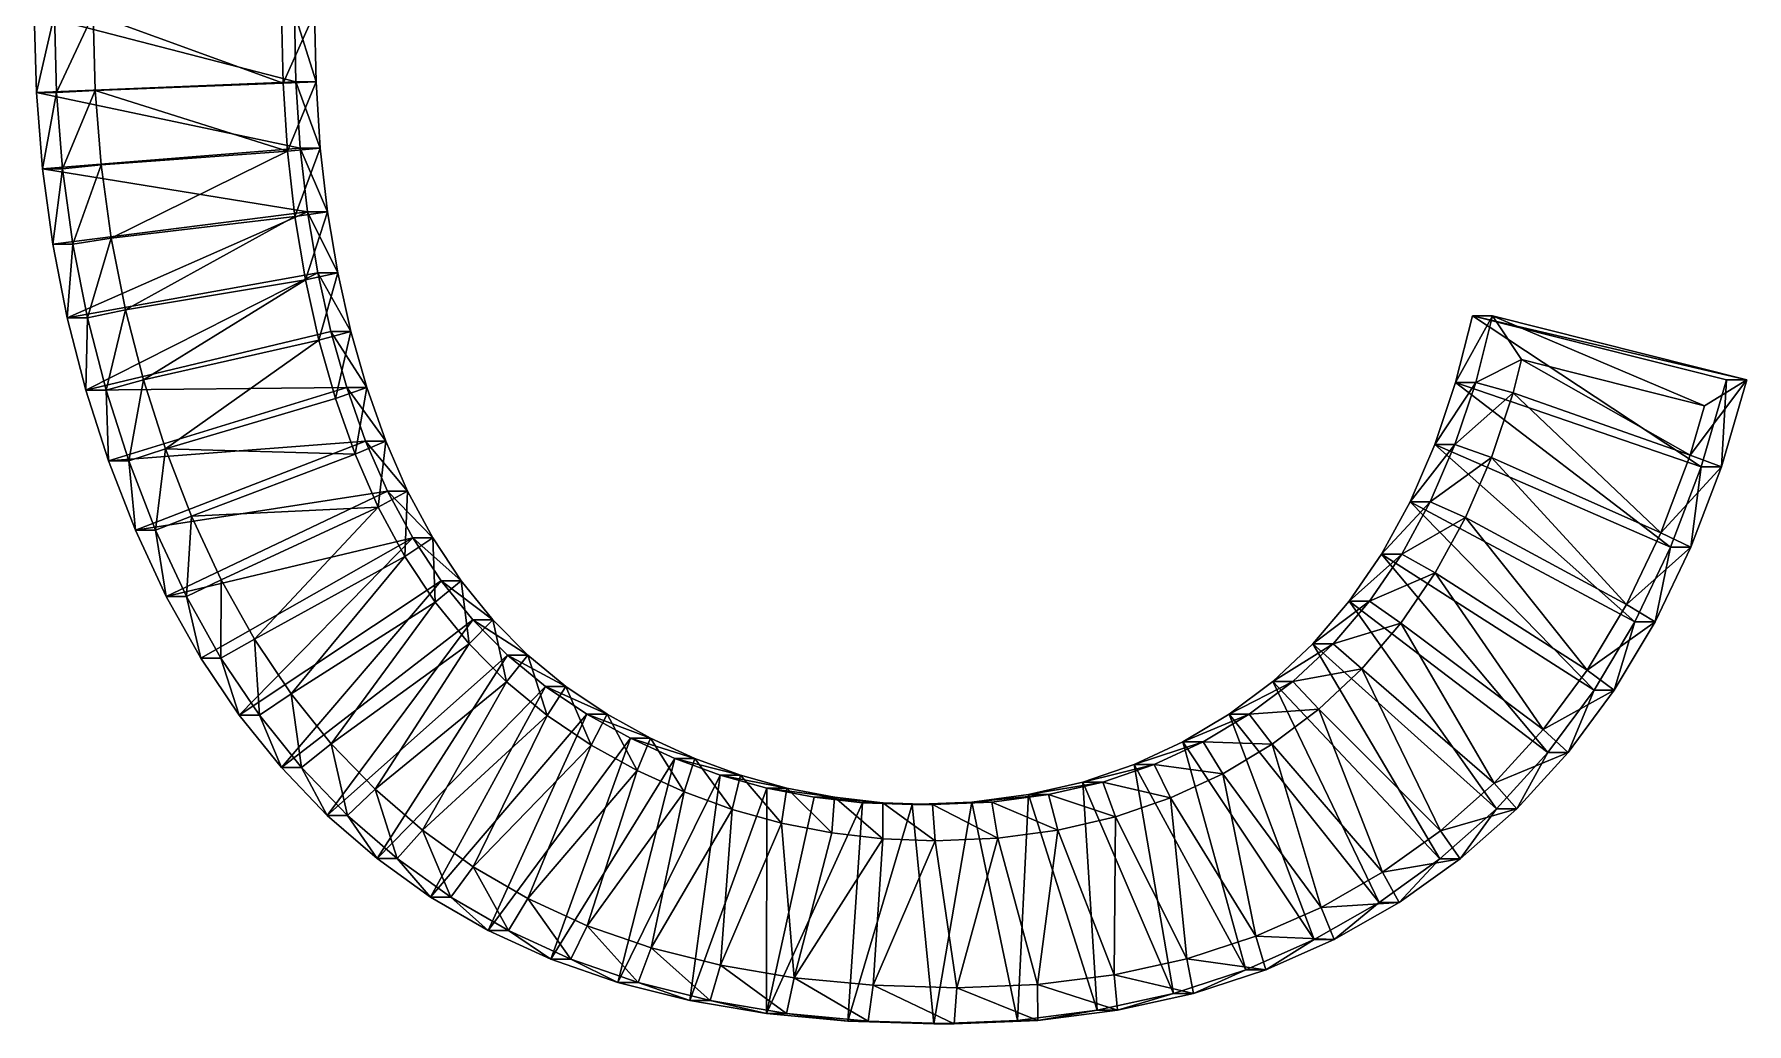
# Model space of a CAD drawing. Header units: metres. Extents: x -136 to 55, y -57 to 41.
# Drawn here: x -105.37 to -92.93, y 26.08 to 33.28 of the extents above; entities that cross this region are included whole.
import ezdxf

# ---------------------------------------------------------------- set-up
doc = ezdxf.new("R2010")
doc.units = ezdxf.units.M
doc.layers.get('0').update_dxf_attribs({"true_color": 0x57e057})

msp = doc.modelspace()

# ---------------------------------------------------------------- meshes
at = {"color": 74, "true_color": 0x58b11a}
mesh = msp.add_polyface(dxfattribs=at)
corners = [(-105.374, 33.428, 0.592), (-105.359, 32.86, 0.591), (-105.228, 33.428, 2.114), (-105.213, 32.86, 2.112), (-105.314, 32.303, 0.586), (-105.168, 32.303, 2.108), (-105.239, 31.757, 0.579), (-105.093, 31.757, 2.101), (-105.134, 31.22, 0.569), (-104.988, 31.22, 2.091), (-105.228, 33.428, 2.114), (-105.213, 32.86, 2.112), (-105.168, 32.303, 2.108), (-105.093, 31.757, 2.101), (-104.988, 31.22, 2.091), (-104.946, 33.428, 2.306), (-104.931, 32.874, 2.305), (-104.887, 32.332, 2.3), (-104.814, 31.8, 2.293), (-104.712, 31.278, 2.283), (-104.581, 30.768, 2.271), (-103.403, 31.497, 2.157), (-103.479, 31.956, 2.165), (-103.534, 32.432, 2.17), (-103.566, 32.926, 2.173), (-103.388, 31.992, 0.401), (-103.441, 32.455, 0.406), (-103.473, 32.937, 0.409), (-103.483, 33.437, 0.41)]
mesh.append_faces([[corners[k] for k in face] for face in [(6, 25, 8), (4, 25, 6), (1, 26, 4), (0, 27, 1)]], dxfattribs={"vtx0": -1, "vtx1": -1, "color": 74})
mesh.append_faces([[corners[k] for k in face] for face in [(1, 27, 26), (0, 28, 27)]], dxfattribs={"vtx0": -1, "vtx2": -1, "color": 74})
mesh.append_faces([[corners[k] for k in face] for face in [(0, 1, 2), (1, 4, 3), (4, 6, 5), (6, 8, 7), (2, 3, 10), (3, 5, 11), (5, 7, 12), (7, 9, 13), (10, 11, 15), (11, 12, 16), (12, 13, 17), (13, 14, 18)]], dxfattribs={"vtx1": -1, "color": 74})
mesh.append_faces([[corners[k] for k in face] for face in [(19, 20, 21), (18, 19, 22), (17, 18, 23), (16, 17, 23), (15, 16, 24)]], dxfattribs={"vtx1": -1, "vtx2": -1, "color": 74})
mesh.append_faces([[corners[k] for k in face] for face in [(1, 3, 2), (4, 5, 3), (6, 7, 5), (8, 9, 7), (3, 11, 10), (5, 12, 11), (7, 13, 12), (9, 14, 13), (11, 16, 15), (12, 17, 16), (13, 18, 17), (14, 19, 18)]], dxfattribs={"vtx2": -1, "color": 74})
mesh = msp.add_polyface(dxfattribs=at)
corners = [(-103.219, 31.121, 0.385), (-103.314, 31.548, 0.394), (-103.073, 31.121, 1.906), (-103.168, 31.548, 1.915), (-103.388, 31.992, 0.401), (-103.242, 31.992, 1.922), (-103.441, 32.455, 0.406), (-103.295, 32.455, 1.928), (-103.473, 32.937, 0.409), (-103.326, 32.937, 1.931), (-103.483, 33.437, 0.41), (-103.337, 33.437, 1.932), (-103.073, 31.121, 1.906), (-103.168, 31.548, 1.915), (-103.242, 31.992, 1.922), (-103.295, 32.455, 1.928), (-103.326, 32.937, 1.931), (-103.337, 33.437, 1.932), (-103.305, 31.057, 2.148), (-103.403, 31.497, 2.157), (-103.479, 31.956, 2.165), (-103.534, 32.432, 2.17), (-103.566, 32.926, 2.173), (-103.577, 33.437, 2.174), (-104.712, 31.278, 2.283), (-104.814, 31.8, 2.293), (-104.931, 32.874, 2.305), (-104.946, 33.428, 2.306), (-105.134, 31.22, 0.569), (-105.314, 32.303, 0.586)]
mesh.append_faces([[corners[k] for k in face] for face in [(24, 19, 20), (25, 20, 21), (26, 21, 22), (27, 22, 23), (28, 4, 1), (29, 6, 4)]], dxfattribs={"vtx0": -1, "vtx2": -1, "color": 74})
mesh.append_faces([[corners[k] for k in face] for face in [(0, 1, 2), (1, 4, 3), (4, 6, 5), (6, 8, 7), (8, 10, 9), (2, 3, 12), (3, 5, 13), (5, 7, 14), (7, 9, 15), (9, 11, 16), (12, 13, 18), (13, 14, 19), (14, 15, 20), (15, 16, 21), (16, 17, 22)]], dxfattribs={"vtx1": -1, "color": 74})
mesh.append_faces([[corners[k] for k in face] for face in [(1, 3, 2), (4, 5, 3), (6, 7, 5), (8, 9, 7), (10, 11, 9), (3, 13, 12), (5, 14, 13), (7, 15, 14), (9, 16, 15), (11, 17, 16), (13, 19, 18), (14, 20, 19), (15, 21, 20), (16, 22, 21), (17, 23, 22)]], dxfattribs={"vtx2": -1, "color": 74})
mesh = msp.add_polyface(dxfattribs=at)
corners = [(-105.134, 31.22, 0.569), (-104.999, 30.695, 0.556), (-104.988, 31.22, 2.091), (-104.852, 30.695, 2.078), (-104.834, 30.18, 0.54), (-104.687, 30.18, 2.062), (-104.639, 29.675, 0.521), (-104.492, 29.675, 2.043), (-104.415, 29.193, 0.5), (-104.268, 29.193, 2.021), (-104.988, 31.22, 2.091), (-104.852, 30.695, 2.078), (-104.687, 30.18, 2.062), (-104.492, 29.675, 2.043), (-104.268, 29.193, 2.021), (-104.712, 31.278, 2.283), (-104.581, 30.768, 2.271), (-104.421, 30.267, 2.255), (-104.231, 29.778, 2.237), (-104.015, 29.313, 2.216), (-102.874, 29.843, 2.106), (-103.041, 30.228, 2.123), (-103.184, 30.634, 2.136), (-103.305, 31.057, 2.148), (-103.403, 31.497, 2.157), (-102.806, 29.958, 0.345), (-102.966, 30.324, 0.36), (-103.103, 30.714, 0.374), (-103.219, 31.121, 0.385), (-103.314, 31.548, 0.394)]
mesh.append_faces([[corners[k] for k in face] for face in [(6, 25, 8), (4, 26, 6), (1, 27, 4), (0, 29, 1)]], dxfattribs={"vtx0": -1, "vtx1": -1, "color": 74})
mesh.append_faces([[corners[k] for k in face] for face in [(17, 22, 23), (16, 23, 24), (1, 28, 27), (1, 29, 28)]], dxfattribs={"vtx0": -1, "vtx2": -1, "color": 74})
mesh.append_faces([[corners[k] for k in face] for face in [(0, 1, 2), (1, 4, 3), (4, 6, 5), (6, 8, 7), (2, 3, 10), (3, 5, 11), (5, 7, 12), (7, 9, 13), (10, 11, 15), (11, 12, 16), (12, 13, 17), (13, 14, 18)]], dxfattribs={"vtx1": -1, "color": 74})
mesh.append_faces([[corners[k] for k in face] for face in [(18, 19, 20), (17, 18, 21), (16, 17, 23)]], dxfattribs={"vtx1": -1, "vtx2": -1, "color": 74})
mesh.append_faces([[corners[k] for k in face] for face in [(1, 3, 2), (4, 5, 3), (6, 7, 5), (8, 9, 7), (3, 11, 10), (5, 12, 11), (7, 13, 12), (9, 14, 13), (11, 16, 15), (12, 17, 16), (13, 18, 17), (14, 19, 18)]], dxfattribs={"vtx2": -1, "color": 74})
mesh = msp.add_polyface(dxfattribs=at)
corners = [(-102.417, 29.308, 0.308), (-102.623, 29.619, 0.327), (-102.27, 29.308, 1.829), (-102.477, 29.619, 1.849), (-102.806, 29.958, 0.345), (-102.66, 29.958, 1.866), (-102.966, 30.324, 0.36), (-102.819, 30.324, 1.882), (-103.103, 30.714, 0.374), (-102.957, 30.714, 1.895), (-103.219, 31.121, 0.385), (-103.073, 31.121, 1.906), (-102.27, 29.308, 1.829), (-102.477, 29.619, 1.849), (-102.66, 29.958, 1.866), (-102.819, 30.324, 1.882), (-102.957, 30.714, 1.895), (-103.073, 31.121, 1.906), (-102.46, 29.152, 2.067), (-102.68, 29.484, 2.088), (-102.874, 29.843, 2.106), (-103.041, 30.228, 2.123), (-103.184, 30.634, 2.136), (-103.305, 31.057, 2.148), (-103.774, 28.882, 2.193), (-104.231, 29.778, 2.237), (-104.421, 30.267, 2.255), (-104.415, 29.193, 0.5), (-104.639, 29.675, 0.521), (-104.834, 30.18, 0.54)]
mesh.append_faces([[corners[k] for k in face] for face in [(24, 19, 20), (25, 20, 21), (26, 21, 22), (27, 4, 1), (28, 6, 4), (29, 8, 6)]], dxfattribs={"vtx0": -1, "vtx2": -1, "color": 74})
mesh.append_faces([[corners[k] for k in face] for face in [(0, 1, 2), (1, 4, 3), (4, 6, 5), (6, 8, 7), (8, 10, 9), (2, 3, 12), (3, 5, 13), (5, 7, 14), (7, 9, 15), (9, 11, 16), (12, 13, 18), (13, 14, 19), (14, 15, 20), (15, 16, 21), (16, 17, 22)]], dxfattribs={"vtx1": -1, "color": 74})
mesh.append_faces([[corners[k] for k in face] for face in [(1, 3, 2), (4, 5, 3), (6, 7, 5), (8, 9, 7), (10, 11, 9), (3, 13, 12), (5, 14, 13), (7, 15, 14), (9, 16, 15), (11, 17, 16), (13, 19, 18), (14, 20, 19), (15, 21, 20), (16, 22, 21), (17, 23, 22)]], dxfattribs={"vtx2": -1, "color": 74})
mesh = msp.add_polyface(dxfattribs=at)
corners = [(-95.042, 30.749, -0.403), (-95.193, 30.298, -0.388), (-94.896, 30.749, 1.119), (-95.047, 30.298, 1.133), (-95.373, 29.882, -0.371), (-95.226, 29.882, 1.151), (-95.58, 29.502, -0.351), (-95.434, 29.502, 1.171), (-95.816, 29.158, -0.328), (-95.669, 29.158, 1.193), (-94.92, 31.235, -0.414), (-94.773, 31.235, 1.107), (-94.896, 30.749, 1.119), (-95.047, 30.298, 1.133), (-95.226, 29.882, 1.151), (-95.434, 29.502, 1.171), (-95.669, 29.158, 1.193), (-95.933, 28.849, 1.219), (-94.773, 31.235, 1.107), (-94.625, 30.675, 1.312), (-94.782, 30.204, 1.327), (-94.971, 29.767, 1.345), (-95.19, 29.365, 1.367), (-95.441, 28.998, 1.391), (-94.564, 30.917, 1.306), (-94.086, 28.657, 1.26), (-93.479, 29.551, -0.553), (-93.739, 29.009, -0.528), (-94.036, 28.511, -0.499)]
mesh.append_faces([[corners[k] for k in face] for face in [(25, 21, 22), (26, 1, 0), (27, 4, 1), (28, 6, 4)]], dxfattribs={"vtx0": -1, "vtx2": -1, "color": 74})
mesh.append_faces([[corners[k] for k in face] for face in [(0, 1, 2), (1, 4, 3), (4, 6, 5), (6, 8, 7), (10, 0, 11), (2, 3, 12), (3, 5, 13), (5, 7, 14), (7, 9, 15), (9, 17, 16), (11, 2, 18), (12, 13, 19), (13, 14, 20), (14, 15, 21), (15, 16, 22), (18, 12, 24)]], dxfattribs={"vtx1": -1, "color": 74})
mesh.append_faces([[corners[k] for k in face] for face in [(1, 3, 2), (4, 5, 3), (6, 7, 5), (8, 9, 7), (0, 2, 11), (3, 13, 12), (5, 14, 13), (7, 15, 14), (9, 16, 15), (2, 12, 18), (13, 20, 19), (14, 21, 20), (15, 22, 21), (16, 23, 22), (12, 19, 24)]], dxfattribs={"vtx2": -1, "color": 74})
mesh = msp.add_polyface(dxfattribs=at)
corners = [(-93.739, 29.009, -0.528), (-93.479, 29.551, -0.553), (-93.592, 29.009, 0.993), (-93.332, 29.551, 0.968), (-93.257, 30.137, -0.575), (-93.11, 30.137, 0.947), (-93.072, 30.768, -0.592), (-92.926, 30.768, 0.929), (-94.92, 31.235, -0.414), (-94.773, 31.235, 1.107), (-93.592, 29.009, 0.993), (-93.332, 29.551, 0.968), (-93.11, 30.137, 0.947), (-92.926, 30.768, 0.929), (-94.773, 31.235, 1.107), (-93.801, 29.134, 1.233), (-93.551, 29.655, 1.209), (-93.337, 30.221, 1.188), (-93.232, 30.58, 1.178), (-94.564, 30.917, 1.306), (-94.625, 30.675, 1.312), (-94.782, 30.204, 1.327), (-94.971, 29.767, 1.345), (-94.086, 28.657, 1.26), (-95.042, 30.749, -0.403), (-95.193, 30.298, -0.388), (-94.036, 28.511, -0.499), (-95.373, 29.882, -0.371)]
mesh.append_faces([[corners[k] for k in face] for face in [(4, 8, 6)]], dxfattribs={"vtx0": -1, "color": 74})
mesh.append_faces([[corners[k] for k in face] for face in [(1, 24, 4), (0, 25, 1), (26, 27, 0)]], dxfattribs={"vtx0": -1, "vtx1": -1, "color": 74})
mesh.append_faces([[corners[k] for k in face] for face in [(17, 19, 20), (16, 20, 21), (15, 21, 22), (4, 24, 8)]], dxfattribs={"vtx0": -1, "vtx2": -1, "color": 74})
mesh.append_faces([[corners[k] for k in face] for face in [(0, 1, 2), (1, 4, 3), (4, 6, 5), (6, 8, 7), (2, 3, 10), (3, 5, 11), (5, 7, 12), (7, 9, 13), (10, 11, 15), (11, 12, 16), (12, 13, 17), (13, 14, 18)]], dxfattribs={"vtx1": -1, "color": 74})
mesh.append_faces([[corners[k] for k in face] for face in [(16, 17, 20), (15, 16, 21), (23, 15, 22)]], dxfattribs={"vtx1": -1, "vtx2": -1, "color": 74})
mesh.append_faces([[corners[k] for k in face] for face in [(1, 3, 2), (4, 5, 3), (6, 7, 5), (8, 9, 7), (3, 11, 10), (5, 12, 11), (7, 13, 12), (9, 14, 13), (11, 16, 15), (12, 17, 16), (13, 18, 17), (14, 19, 18), (17, 18, 19)]], dxfattribs={"vtx2": -1, "color": 74})
mesh = msp.add_polyface(dxfattribs=at)
corners = [(-102.187, 29.024, 0.285), (-102.041, 29.024, 1.807), (-101.787, 28.767, 1.782), (-102.417, 29.308, 0.308), (-102.27, 29.308, 1.829), (-104.415, 29.193, 0.5), (-104.163, 28.744, 0.476), (-104.268, 29.193, 2.021), (-104.017, 28.744, 1.997), (-103.884, 28.329, 0.449), (-103.738, 28.329, 1.97), (-102.041, 29.024, 1.807), (-102.27, 29.308, 1.829), (-104.268, 29.193, 2.021), (-104.017, 28.744, 1.997), (-103.738, 28.329, 1.97), (-103.431, 27.948, 1.941), (-102.214, 28.849, 2.043), (-101.942, 28.573, 2.017), (-102.46, 29.152, 2.067), (-104.015, 29.313, 2.216), (-103.774, 28.882, 2.193), (-103.507, 28.485, 2.167), (-103.431, 27.948, 1.941), (-102.897, 27.791, 2.109), (-103.215, 28.121, 2.139), (-102.68, 29.484, 2.088), (-102.874, 29.843, 2.106), (-103.244, 27.6, 0.387), (-101.934, 28.767, 0.261), (-103.578, 27.948, 0.419), (-102.623, 29.619, 0.327)]
mesh.append_faces([[corners[k] for k in face] for face in [(9, 3, 30), (6, 31, 9), (5, 31, 6)]], dxfattribs={"vtx0": -1, "vtx1": -1, "color": 74})
mesh.append_faces([[corners[k] for k in face] for face in [(24, 18, 17), (25, 17, 19), (22, 19, 26), (28, 0, 29), (30, 3, 0), (9, 31, 3)]], dxfattribs={"vtx0": -1, "vtx2": -1, "color": 74})
mesh.append_faces([[corners[k] for k in face] for face in [(0, 3, 1), (5, 6, 7), (6, 9, 8), (1, 4, 11), (7, 8, 13), (8, 10, 14), (10, 16, 15), (11, 12, 17), (13, 14, 20), (14, 15, 21), (15, 23, 22)]], dxfattribs={"vtx1": -1, "color": 74})
mesh.append_faces([[corners[k] for k in face] for face in [(25, 24, 17), (22, 25, 19), (21, 22, 26), (20, 21, 27)]], dxfattribs={"vtx1": -1, "vtx2": -1, "color": 74})
mesh.append_faces([[corners[k] for k in face] for face in [(0, 1, 2), (3, 4, 1), (6, 8, 7), (9, 10, 8), (4, 12, 11), (8, 14, 13), (10, 15, 14), (11, 17, 18), (12, 19, 17), (14, 21, 20), (15, 22, 21)]], dxfattribs={"vtx2": -1, "color": 74})
mesh = msp.add_polyface(dxfattribs=at)
corners = [(-95.156, 27.284, -0.392), (-95.009, 27.284, 1.13), (-95.453, 26.966, 1.172), (-94.745, 27.649, -0.431), (-94.598, 27.649, 1.09), (-94.372, 28.058, -0.467), (-94.225, 28.058, 1.054), (-94.036, 28.511, -0.499), (-93.89, 28.511, 1.022), (-93.739, 29.009, -0.528), (-93.592, 29.009, 0.993), (-95.453, 26.966, 1.172), (-95.009, 27.284, 1.13), (-94.598, 27.649, 1.09), (-94.225, 28.058, 1.054), (-93.89, 28.511, 1.022), (-93.592, 29.009, 0.993), (-95.151, 27.489, 1.363), (-95.573, 27.187, 1.403), (-94.761, 27.836, 1.325), (-94.406, 28.225, 1.291), (-94.086, 28.657, 1.26), (-93.801, 29.134, 1.233), (-95.19, 29.365, 1.367), (-95.441, 28.998, 1.391), (-95.724, 28.667, 1.418), (-95.58, 29.502, -0.351), (-95.816, 29.158, -0.328)]
mesh.append_faces([[corners[k] for k in face] for face in [(5, 26, 7), (3, 27, 5)]], dxfattribs={"vtx0": -1, "vtx1": -1, "color": 74})
mesh.append_faces([[corners[k] for k in face] for face in [(20, 23, 24), (19, 24, 25), (5, 27, 26)]], dxfattribs={"vtx0": -1, "vtx2": -1, "color": 74})
mesh.append_faces([[corners[k] for k in face] for face in [(0, 3, 1), (3, 5, 4), (5, 7, 6), (7, 9, 8), (2, 1, 11), (1, 4, 12), (4, 6, 13), (6, 8, 14), (8, 10, 15), (12, 13, 17), (13, 14, 19), (14, 15, 20), (15, 16, 21)]], dxfattribs={"vtx1": -1, "color": 74})
mesh.append_faces([[corners[k] for k in face] for face in [(20, 21, 23), (19, 20, 24), (17, 19, 25)]], dxfattribs={"vtx1": -1, "vtx2": -1, "color": 74})
mesh.append_faces([[corners[k] for k in face] for face in [(0, 1, 2), (3, 4, 1), (5, 6, 4), (7, 8, 6), (9, 10, 8), (1, 12, 11), (4, 13, 12), (6, 14, 13), (8, 15, 14), (10, 16, 15), (12, 17, 18), (13, 19, 17), (14, 20, 19), (15, 21, 20), (16, 22, 21)]], dxfattribs={"vtx2": -1, "color": 74})
mesh = msp.add_polyface(dxfattribs=at)
corners = [(-95.816, 29.158, -0.328), (-96.08, 28.849, -0.303), (-95.669, 29.158, 1.193), (-95.933, 28.849, 1.219), (-96.372, 28.575, -0.275), (-96.226, 28.575, 1.247), (-96.07, 26.697, -0.304), (-95.924, 26.697, 1.218), (-96.422, 26.476, 1.266), (-95.599, 26.966, -0.349), (-95.453, 26.966, 1.172), (-95.156, 27.284, -0.392), (-95.933, 28.849, 1.219), (-95.669, 29.158, 1.193), (-96.226, 28.575, 1.247), (-96.422, 26.476, 1.266), (-95.924, 26.697, 1.218), (-95.453, 26.966, 1.172), (-95.441, 28.998, 1.391), (-95.724, 28.667, 1.418), (-96.037, 28.374, 1.448), (-96.542, 28.337, 1.277), (-96.494, 26.721, 1.492), (-96.02, 26.931, 1.446), (-95.573, 27.187, 1.403), (-95.009, 27.284, 1.13), (-95.151, 27.489, 1.363), (-96.376, 28.119, 1.481), (-94.745, 27.649, -0.431), (-96.689, 28.337, -0.244)]
mesh.append_faces([[corners[k] for k in face] for face in [(11, 1, 28), (9, 4, 11), (6, 29, 9)]], dxfattribs={"vtx0": -1, "vtx1": -1, "color": 74})
mesh.append_faces([[corners[k] for k in face] for face in [(26, 19, 20), (24, 20, 27), (28, 1, 0), (11, 4, 1), (9, 29, 4)]], dxfattribs={"vtx0": -1, "vtx2": -1, "color": 74})
mesh.append_faces([[corners[k] for k in face] for face in [(0, 1, 2), (1, 4, 3), (6, 9, 7), (9, 11, 10), (3, 5, 12), (8, 7, 15), (7, 10, 16), (13, 12, 18), (12, 14, 19), (14, 21, 20), (15, 16, 22), (16, 17, 23), (17, 25, 24)]], dxfattribs={"vtx1": -1, "color": 74})
mesh.append_faces([[corners[k] for k in face] for face in [(24, 26, 20), (23, 24, 27)]], dxfattribs={"vtx1": -1, "vtx2": -1, "color": 74})
mesh.append_faces([[corners[k] for k in face] for face in [(1, 3, 2), (4, 5, 3), (6, 7, 8), (9, 10, 7), (3, 12, 13), (5, 14, 12), (7, 16, 15), (10, 17, 16), (12, 19, 18), (14, 20, 19), (16, 23, 22), (17, 24, 23)]], dxfattribs={"vtx2": -1, "color": 74})
mesh = msp.add_polyface(dxfattribs=at)
corners = [(-103.884, 28.329, 0.449), (-103.578, 27.948, 0.419), (-103.738, 28.329, 1.97), (-103.431, 27.948, 1.941), (-103.244, 27.6, 0.387), (-103.097, 27.6, 1.909), (-102.882, 27.286, 0.352), (-102.736, 27.286, 1.874), (-102.493, 27.006, 0.315), (-102.347, 27.006, 1.836), (-102.074, 26.762, 0.274), (-101.927, 26.762, 1.796), (-103.431, 27.948, 1.941), (-103.738, 28.329, 1.97), (-103.097, 27.6, 1.909), (-102.736, 27.286, 1.874), (-102.347, 27.006, 1.836), (-101.927, 26.762, 1.796), (-103.215, 28.121, 2.139), (-103.507, 28.485, 2.167), (-102.897, 27.791, 2.109), (-102.553, 27.492, 2.076), (-102.184, 27.226, 2.04), (-101.645, 28.328, 1.988), (-101.942, 28.573, 2.017), (-101.357, 28.337, 0.205), (-101.657, 28.538, 0.234), (-101.934, 28.767, 0.261), (-102.187, 29.024, 0.285)]
mesh.append_faces([[corners[k] for k in face] for face in [(8, 25, 10), (6, 26, 8), (4, 27, 6), (1, 28, 4)]], dxfattribs={"vtx0": -1, "vtx1": -1, "color": 74})
mesh.append_faces([[corners[k] for k in face] for face in [(21, 23, 24), (6, 27, 26)]], dxfattribs={"vtx0": -1, "vtx2": -1, "color": 74})
mesh.append_faces([[corners[k] for k in face] for face in [(0, 1, 2), (1, 4, 3), (4, 6, 5), (6, 8, 7), (8, 10, 9), (3, 5, 12), (5, 7, 14), (7, 9, 15), (9, 11, 16), (12, 14, 18), (14, 15, 20), (15, 16, 21), (16, 17, 22)]], dxfattribs={"vtx1": -1, "color": 74})
mesh.append_faces([[corners[k] for k in face] for face in [(21, 22, 23), (20, 21, 24)]], dxfattribs={"vtx1": -1, "vtx2": -1, "color": 74})
mesh.append_faces([[corners[k] for k in face] for face in [(1, 3, 2), (4, 5, 3), (6, 7, 5), (8, 9, 7), (10, 11, 9), (3, 12, 13), (5, 14, 12), (7, 15, 14), (9, 16, 15), (11, 17, 16), (12, 18, 19), (14, 20, 18), (15, 21, 20), (16, 22, 21)]], dxfattribs={"vtx2": -1, "color": 74})
mesh = msp.add_polyface(dxfattribs=at)
corners = [(-100.388, 27.893, 0.112), (-100.718, 28.014, 0.144), (-100.241, 27.893, 1.634), (-100.572, 28.014, 1.665), (-101.041, 28.162, 0.175), (-100.895, 28.162, 1.696), (-101.357, 28.337, 0.205), (-101.21, 28.337, 1.727), (-101.657, 28.538, 0.234), (-101.51, 28.538, 1.756), (-101.934, 28.767, 0.261), (-101.787, 28.767, 1.782), (-102.187, 29.024, 0.285), (-100.241, 27.893, 1.634), (-100.572, 28.014, 1.665), (-100.895, 28.162, 1.696), (-101.21, 28.337, 1.727), (-101.51, 28.538, 1.756), (-101.787, 28.767, 1.782), (-102.041, 29.024, 1.807), (-102.041, 29.024, 1.807), (-100.3, 27.644, 1.859), (-100.649, 27.772, 1.892), (-100.991, 27.928, 1.925), (-101.325, 28.112, 1.957), (-101.645, 28.328, 1.988), (-101.942, 28.573, 2.017), (-102.184, 27.226, 2.04), (-102.493, 27.006, 0.315)]
mesh.append_faces([[corners[k] for k in face] for face in [(27, 24, 25), (28, 8, 6)]], dxfattribs={"vtx0": -1, "vtx2": -1, "color": 74})
mesh.append_faces([[corners[k] for k in face] for face in [(0, 1, 2), (1, 4, 3), (4, 6, 5), (6, 8, 7), (8, 10, 9), (10, 12, 11), (2, 3, 13), (3, 5, 14), (5, 7, 15), (7, 9, 16), (9, 11, 17), (11, 19, 18), (13, 14, 21), (14, 15, 22), (15, 16, 23), (16, 17, 24), (17, 18, 25), (18, 20, 26)]], dxfattribs={"vtx1": -1, "color": 74})
mesh.append_faces([[corners[k] for k in face] for face in [(1, 3, 2), (4, 5, 3), (6, 7, 5), (8, 9, 7), (10, 11, 9), (3, 14, 13), (5, 15, 14), (7, 16, 15), (9, 17, 16), (11, 18, 17), (19, 20, 18), (14, 22, 21), (15, 23, 22), (16, 24, 23), (17, 25, 24), (18, 26, 25)]], dxfattribs={"vtx2": -1, "color": 74})
mesh = msp.add_polyface(dxfattribs=at)
corners = [(-96.372, 28.575, -0.275), (-96.689, 28.337, -0.244), (-96.226, 28.575, 1.247), (-96.542, 28.337, 1.277), (-97.024, 28.136, -0.212), (-96.878, 28.136, 1.31), (-97.379, 27.971, -0.178), (-97.233, 27.971, 1.344), (-97.753, 27.843, -0.142), (-97.607, 27.843, 1.38), (-98.147, 27.752, -0.104), (-98.001, 27.752, 1.418), (-98.56, 27.697, -0.064), (-96.226, 28.575, 1.247), (-96.542, 28.337, 1.277), (-96.878, 28.136, 1.31), (-97.233, 27.971, 1.344), (-97.607, 27.843, 1.38), (-98.001, 27.752, 1.418), (-98.414, 27.697, 1.458), (-98.414, 27.697, 1.458), (-96.376, 28.119, 1.481), (-96.037, 28.374, 1.448), (-96.735, 27.904, 1.515), (-97.115, 27.728, 1.552), (-97.514, 27.591, 1.59), (-97.933, 27.494, 1.631), (-98.37, 27.436, 1.673), (-96.02, 26.931, 1.446), (-96.07, 26.697, -0.304)]
mesh.append_faces([[corners[k] for k in face] for face in [(28, 21, 23), (29, 4, 1)]], dxfattribs={"vtx0": -1, "vtx2": -1, "color": 74})
mesh.append_faces([[corners[k] for k in face] for face in [(0, 1, 2), (1, 4, 3), (4, 6, 5), (6, 8, 7), (8, 10, 9), (10, 12, 11), (2, 3, 13), (3, 5, 14), (5, 7, 15), (7, 9, 16), (9, 11, 17), (11, 19, 18), (14, 15, 21), (15, 16, 23), (16, 17, 24), (17, 18, 25), (18, 20, 26)]], dxfattribs={"vtx1": -1, "color": 74})
mesh.append_faces([[corners[k] for k in face] for face in [(1, 3, 2), (4, 5, 3), (6, 7, 5), (8, 9, 7), (10, 11, 9), (3, 14, 13), (5, 15, 14), (7, 16, 15), (9, 17, 16), (11, 18, 17), (19, 20, 18), (14, 21, 22), (15, 23, 21), (16, 24, 23), (17, 25, 24), (18, 26, 25), (20, 27, 26)]], dxfattribs={"vtx2": -1, "color": 74})
mesh = msp.add_polyface(dxfattribs=at)
corners = [(-102.074, 26.762, 0.274), (-101.619, 26.555, 0.231), (-101.927, 26.762, 1.796), (-101.473, 26.555, 1.752), (-101.131, 26.386, 0.184), (-100.984, 26.386, 1.705), (-100.608, 26.254, 0.133), (-100.462, 26.254, 1.655), (-100.051, 26.16, 0.08), (-101.927, 26.762, 1.796), (-101.473, 26.555, 1.752), (-100.984, 26.386, 1.705), (-100.462, 26.254, 1.655), (-99.905, 26.16, 1.601), (-101.787, 26.995, 2.002), (-102.184, 27.226, 2.04), (-101.355, 26.798, 1.96), (-100.889, 26.637, 1.915), (-100.387, 26.511, 1.867), (-100.3, 27.644, 1.859), (-100.649, 27.772, 1.892), (-100.991, 27.928, 1.925), (-101.325, 28.112, 1.957), (-100.388, 27.893, 0.112), (-100.05, 27.799, 0.08), (-100.718, 28.014, 0.144), (-101.041, 28.162, 0.175), (-101.357, 28.337, 0.205)]
mesh.append_faces([[corners[k] for k in face] for face in [(4, 23, 6), (1, 25, 4), (0, 26, 1)]], dxfattribs={"vtx0": -1, "vtx1": -1, "color": 74})
mesh.append_faces([[corners[k] for k in face] for face in [(17, 19, 20), (16, 20, 21), (14, 21, 22), (6, 23, 24), (4, 25, 23), (1, 26, 25), (0, 27, 26)]], dxfattribs={"vtx0": -1, "vtx2": -1, "color": 74})
mesh.append_faces([[corners[k] for k in face] for face in [(0, 1, 2), (1, 4, 3), (4, 6, 5), (6, 8, 7), (2, 3, 9), (3, 5, 10), (5, 7, 11), (7, 13, 12), (9, 10, 14), (10, 11, 16), (11, 12, 17)]], dxfattribs={"vtx1": -1, "color": 74})
mesh.append_faces([[corners[k] for k in face] for face in [(17, 18, 19), (16, 17, 20), (14, 16, 21), (15, 14, 22)]], dxfattribs={"vtx1": -1, "vtx2": -1, "color": 74})
mesh.append_faces([[corners[k] for k in face] for face in [(1, 3, 2), (4, 5, 3), (6, 7, 5), (3, 10, 9), (5, 11, 10), (7, 12, 11), (9, 14, 15), (10, 16, 14), (11, 17, 16), (12, 18, 17)]], dxfattribs={"vtx2": -1, "color": 74})
mesh = msp.add_polyface(dxfattribs=at)
corners = [(-98.227, 26.109, -0.096), (-97.647, 26.183, -0.152), (-98.08, 26.109, 1.425), (-97.5, 26.183, 1.37), (-97.094, 26.305, -0.205), (-96.947, 26.305, 1.316), (-96.568, 26.476, -0.256), (-96.422, 26.476, 1.266), (-96.07, 26.697, -0.304), (-98.08, 26.109, 1.425), (-97.5, 26.183, 1.37), (-96.947, 26.305, 1.316), (-96.422, 26.476, 1.266), (-98.081, 26.37, 1.645), (-98.668, 26.347, 1.701), (-97.524, 26.441, 1.591), (-96.995, 26.558, 1.54), (-96.494, 26.721, 1.492), (-96.02, 26.931, 1.446), (-96.735, 27.904, 1.515), (-97.115, 27.728, 1.552), (-97.514, 27.591, 1.59), (-97.933, 27.494, 1.631), (-98.37, 27.436, 1.673), (-97.024, 28.136, -0.212), (-97.379, 27.971, -0.178), (-97.753, 27.843, -0.142), (-98.147, 27.752, -0.104)]
mesh.append_faces([[corners[k] for k in face] for face in [(6, 24, 8), (4, 25, 6), (1, 26, 4), (0, 27, 1)]], dxfattribs={"vtx0": -1, "vtx1": -1, "color": 74})
mesh.append_faces([[corners[k] for k in face] for face in [(17, 19, 20), (16, 20, 21), (15, 21, 22), (13, 22, 23), (6, 25, 24), (4, 26, 25), (1, 27, 26)]], dxfattribs={"vtx0": -1, "vtx2": -1, "color": 74})
mesh.append_faces([[corners[k] for k in face] for face in [(0, 1, 2), (1, 4, 3), (4, 6, 5), (6, 8, 7), (2, 3, 9), (3, 5, 10), (5, 7, 11), (9, 10, 13), (10, 11, 15), (11, 12, 16)]], dxfattribs={"vtx1": -1, "color": 74})
mesh.append_faces([[corners[k] for k in face] for face in [(17, 18, 19), (16, 17, 20), (15, 16, 21), (13, 15, 22)]], dxfattribs={"vtx1": -1, "vtx2": -1, "color": 74})
mesh.append_faces([[corners[k] for k in face] for face in [(1, 3, 2), (4, 5, 3), (6, 7, 5), (3, 10, 9), (5, 11, 10), (7, 12, 11), (9, 13, 14), (10, 15, 13), (11, 16, 15), (12, 17, 16)]], dxfattribs={"vtx2": -1, "color": 74})
mesh = msp.add_polyface(dxfattribs=at)
corners = [(-99.353, 27.692, 0.012), (-99.705, 27.732, 0.046), (-99.206, 27.692, 1.534), (-99.558, 27.732, 1.568), (-100.05, 27.799, 0.08), (-99.904, 27.799, 1.601), (-100.388, 27.893, 0.112), (-100.241, 27.893, 1.634), (-100.051, 26.16, 0.08), (-99.905, 26.16, 1.601), (-100.462, 26.254, 1.655), (-99.46, 26.103, 0.023), (-99.313, 26.103, 1.544), (-99.558, 27.732, 1.568), (-99.206, 27.692, 1.534), (-99.904, 27.799, 1.601), (-100.241, 27.893, 1.634), (-99.905, 26.16, 1.601), (-100.462, 26.254, 1.655), (-99.313, 26.103, 1.544), (-99.577, 27.473, 1.789), (-99.205, 27.431, 1.753), (-99.942, 27.544, 1.824), (-100.3, 27.644, 1.859), (-100.387, 26.511, 1.867), (-99.85, 26.42, 1.815), (-99.276, 26.365, 1.76), (-100.608, 26.254, 0.133)]
mesh.append_faces([[corners[k] for k in face] for face in [(8, 0, 11), (27, 4, 8)]], dxfattribs={"vtx0": -1, "vtx1": -1, "color": 74})
mesh.append_faces([[corners[k] for k in face] for face in [(25, 21, 20), (25, 20, 22), (24, 22, 23), (8, 1, 0), (8, 4, 1)]], dxfattribs={"vtx0": -1, "vtx2": -1, "color": 74})
mesh.append_faces([[corners[k] for k in face] for face in [(0, 1, 2), (1, 4, 3), (4, 6, 5), (8, 11, 9), (3, 5, 13), (5, 7, 15), (9, 12, 17), (13, 15, 20), (15, 16, 22), (18, 17, 24), (17, 19, 25)]], dxfattribs={"vtx1": -1, "color": 74})
mesh.append_faces([[corners[k] for k in face] for face in [(25, 26, 21), (24, 25, 22)]], dxfattribs={"vtx1": -1, "vtx2": -1, "color": 74})
mesh.append_faces([[corners[k] for k in face] for face in [(1, 3, 2), (4, 5, 3), (6, 7, 5), (8, 9, 10), (11, 12, 9), (3, 13, 14), (5, 15, 13), (7, 16, 15), (9, 17, 18), (12, 19, 17), (13, 20, 21), (15, 22, 20), (16, 23, 22), (17, 25, 24), (19, 26, 25)]], dxfattribs={"vtx2": -1, "color": 74})
mesh = msp.add_polyface(dxfattribs=at)
corners = [(-98.56, 27.697, -0.064), (-98.414, 27.697, 1.458), (-98.001, 27.752, 1.418), (-98.993, 27.679, -0.022), (-98.846, 27.679, 1.499), (-99.353, 27.692, 0.012), (-99.206, 27.692, 1.534), (-99.46, 26.103, 0.023), (-98.834, 26.085, -0.037), (-99.313, 26.103, 1.544), (-98.688, 26.085, 1.484), (-98.227, 26.109, -0.096), (-98.08, 26.109, 1.425), (-98.414, 27.697, 1.458), (-98.846, 27.679, 1.499), (-99.206, 27.692, 1.534), (-99.558, 27.732, 1.568), (-99.313, 26.103, 1.544), (-98.688, 26.085, 1.484), (-98.08, 26.109, 1.425), (-98.37, 27.436, 1.673), (-98.825, 27.416, 1.717), (-99.205, 27.431, 1.753), (-99.558, 27.732, 1.568), (-99.276, 26.365, 1.76), (-98.668, 26.347, 1.701), (-98.081, 26.37, 1.645), (-98.147, 27.752, -0.104)]
mesh.append_faces([[corners[k] for k in face] for face in [(8, 0, 11), (7, 3, 8)]], dxfattribs={"vtx0": -1, "vtx1": -1, "color": 74})
mesh.append_faces([[corners[k] for k in face] for face in [(25, 20, 21), (24, 21, 22), (11, 0, 27), (8, 3, 0), (7, 5, 3)]], dxfattribs={"vtx0": -1, "vtx2": -1, "color": 74})
mesh.append_faces([[corners[k] for k in face] for face in [(0, 3, 1), (3, 5, 4), (7, 8, 9), (8, 11, 10), (1, 4, 13), (4, 6, 14), (6, 16, 15), (9, 10, 17), (10, 12, 18), (13, 14, 20), (14, 15, 21), (15, 23, 22), (17, 18, 24), (18, 19, 25)]], dxfattribs={"vtx1": -1, "color": 74})
mesh.append_faces([[corners[k] for k in face] for face in [(25, 26, 20), (24, 25, 21)]], dxfattribs={"vtx1": -1, "vtx2": -1, "color": 74})
mesh.append_faces([[corners[k] for k in face] for face in [(0, 1, 2), (3, 4, 1), (5, 6, 4), (8, 10, 9), (11, 12, 10), (4, 14, 13), (6, 15, 14), (10, 18, 17), (12, 19, 18), (14, 21, 20), (15, 22, 21), (18, 25, 24)]], dxfattribs={"vtx2": -1, "color": 74})

doc.saveas('drawing.dxf')
